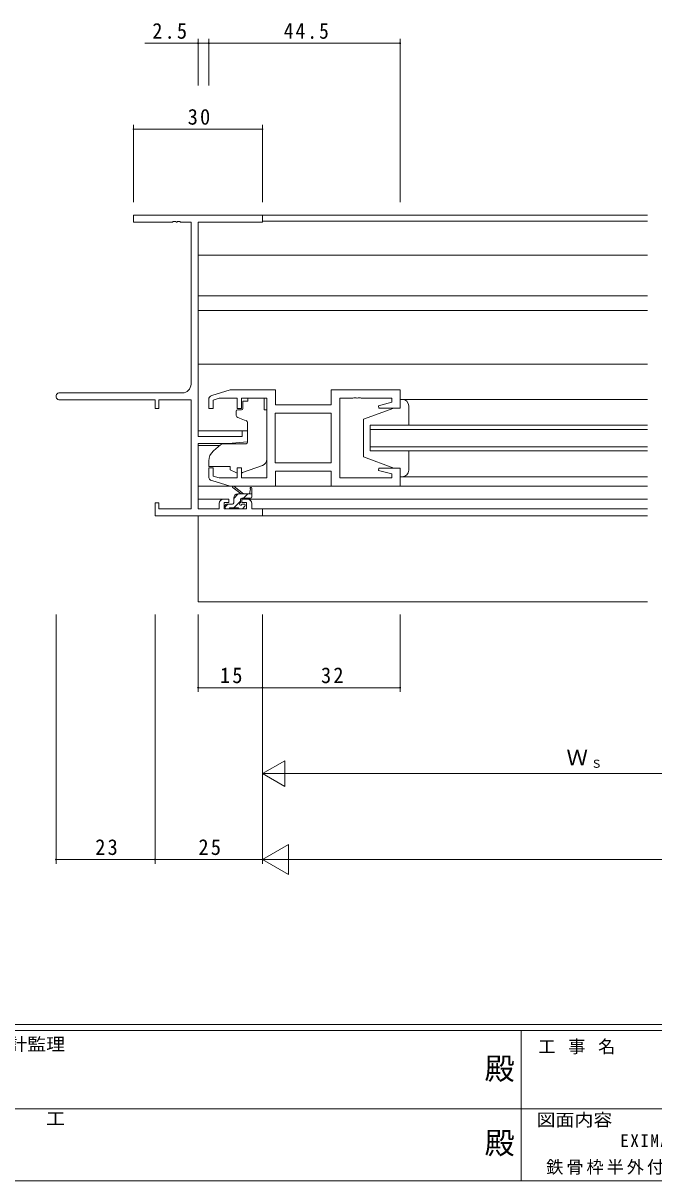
# Model space of a CAD drawing. Units: millimetres on the paper. Extents: x -420 to 373, y -297 to 267.
# Drawn here: x -148.5 to -1.8, y -297 to -27.5 of the extents above; entities that cross this region are included whole.
import ezdxf
from ezdxf.enums import TextEntityAlignment as Align

# ---------------------------------------------------------------- set-up
doc = ezdxf.new("R2010")
doc.units = ezdxf.units.MM
for name, color, linetype, lineweight in [('0-1_YKK_ZWAK', 7, 'Continuous', 9), ('0-3_YKK_12', 2, 'Continuous', 9), ('0-4_YKK_D', 6, 'Continuous', 9), ('0-6_YKK_13', 4, 'Continuous', 9), ('0-7_YKK_11', 7, 'Continuous', 9)]:
    doc.layers.add(name, color=color, linetype=linetype, lineweight=lineweight)
doc.layers.add('0-2_USER1', color=3, linetype='Continuous')
doc.styles.add('ＭＳ ゴシック', font='')
doc.styles.get('ＭＳ ゴシック').set_extended_font_data('MS Gothic')

msp = doc.modelspace()

# ---------------------------------------------------------------- linework, layer by layer
at = {"layer": '0-1_YKK_ZWAK'}
for p, q in [((352.3, -260.6), (-417.7, -260.6)), ((314.5, -262), (-417.7, -262)), ((-32.7, -262), (-32.7, -297)), ((-160.1, -280.199), (-31.3, -280.199)), ((-31.3, -280.199), (97.5, -280.199)), ((-417.7, -297), (314.5, -297))]:
    msp.add_line(p, q, dxfattribs=at)
at = {"layer": '0-3_YKK_12'}
for p, q in [((-3.317, -72.198), (-93.117, -72.198)), ((-92.817, -73.598), (-3.317, -73.598)), ((-3.317, -81.498), (-107.817, -81.498)), ((-3.317, -90.998), (-107.817, -90.998)), ((-3.317, -94.398), (-107.817, -94.398)), ((-3.317, -106.898), (-107.817, -106.898)), ((-3.317, -115.098), (-60.817, -115.098)), ((-67.817, -121.098), (-67.817, -127.098)), ((-3.317, -121.098), (-67.817, -121.098)), ((-96.317, -122.398), (-107.817, -122.398)), ((-67.817, -122.098), (-3.317, -122.098)), ((-102.693, -125.798), (-107.817, -125.798)), ((-3.317, -126.098), (-67.817, -126.098)), ((-67.817, -127.098), (-3.317, -127.098)), ((-3.317, -133.098), (-60.817, -133.098)), ((-100.243, -135.298), (-107.817, -135.298)), ((-76.317, -135.298), (-90.317, -135.298)), ((-3.317, -135.298), (-61.317, -135.298)), ((-101.917, -138.298), (-107.817, -138.298)), ((-3.317, -138.298), (-96.317, -138.298)), ((-3.317, -140.568), (-93.117, -140.568)), ((-3.317, -142.198), (-93.117, -142.198))]:
    msp.add_line(p, q, dxfattribs=at)
msp.add_lwpolyline([(-107.817, -142.198), (-107.817, -162.198), (-3.317, -162.198)], dxfattribs=at)
at = {"layer": '0-4_YKK_D'}
for p, q in [((-107.817, -42.038), (-107.817, -31.198)), ((-105.317, -42.038), (-105.317, -31.198)), ((-105.317, -42.038), (-105.317, -31.198)), ((-105.317, -32.198), (-60.817, -32.198)), ((-60.817, -69.198), (-60.817, -31.198)), ((-122.817, -69.198), (-122.817, -51.198)), ((-92.817, -69.198), (-92.817, -51.198)), ((-92.817, -52.198), (-122.817, -52.198)), ((-140.817, -165.198), (-140.817, -223.198)), ((-117.817, -165.198), (-117.817, -223.198)), ((-117.817, -165.198), (-117.817, -223.198)), ((-107.817, -165.198), (-107.817, -183.198)), ((-92.817, -165.198), (-92.817, -203.198)), ((-92.817, -165.198), (-92.817, -183.198)), ((-92.817, -165.198), (-92.817, -183.198)), ((-92.817, -165.198), (-92.817, -223.198)), ((-92.817, -165.198), (-92.817, -223.198)), ((-60.817, -165.198), (-60.817, -183.198)), ((-92.817, -182.198), (-107.817, -182.198)), ((-92.817, -182.198), (-60.817, -182.198)), ((-92.817, -202.198), (-87.62, -199.198)), ((-87.62, -205.198), (-87.62, -199.198)), ((-92.817, -202.198), (-87.62, -205.198)), ((-92.817, -202.198), (-82.424, -202.198)), ((-86.817, -202.198), (51.183, -202.198)), ((-92.817, -222.198), (-86.754, -218.698)), ((-86.754, -225.698), (-86.754, -218.698)), ((-117.817, -222.198), (-140.817, -222.198)), ((-92.817, -222.198), (-117.817, -222.198)), ((-92.817, -222.198), (-86.754, -225.698)), ((-92.817, -222.198), (-80.692, -222.198)), ((240.183, -222.198), (-85.817, -222.198))]:
    msp.add_line(p, q, dxfattribs=at)
msp.add_lwpolyline([(-105.317, -32.198), (-107.817, -32.198), (-120.215, -32.198)], dxfattribs=at)
for centre, start, end in [((-107.817, -32.198), 0, 180), ((-107.817, -32.198), 180, 0), ((-105.317, -32.198), 0, 180), ((-105.317, -32.198), 0, 180), ((-105.317, -32.198), 180, 0), ((-105.317, -32.198), 180, 0), ((-60.817, -32.198), 0, 180), ((-60.817, -32.198), 180, 0), ((-122.817, -52.198), 0, 180), ((-122.817, -52.198), 180, 0), ((-92.817, -52.198), 0, 180), ((-92.817, -52.198), 180, 0), ((-107.817, -182.198), 0, 180), ((-107.817, -182.198), 180, 0), ((-92.817, -182.198), 0, 180), ((-92.817, -182.198), 0, 180), ((-92.817, -182.198), 180, 0), ((-92.817, -182.198), 180, 0), ((-60.817, -182.198), 0, 180), ((-60.817, -182.198), 180, 0), ((-140.817, -222.198), 0, 180), ((-140.817, -222.198), 180, 0), ((-117.817, -222.198), 0, 180), ((-117.817, -222.198), 0, 180), ((-117.817, -222.198), 180, 0), ((-117.817, -222.198), 180, 0)]:
    msp.add_arc(centre, 0.106, start, end, dxfattribs=at)
at = {"layer": '0-6_YKK_13'}
for p, q in [((-97.387, -116.498), (-97.387, -115.498)), ((-96.217, -115.498), (-97.387, -115.498)), ((-96.217, -114.828), (-96.217, -115.498)), ((-96.217, -114.828), (-92.417, -114.828)), ((-92.417, -114.828), (-92.417, -115.498)), ((-92.417, -116.498), (-92.417, -115.498)), ((-60.817, -115.098), (-60.817, -117.098)), ((-60.317, -115.098), (-60.817, -115.098)), ((-98.917, -117.798), (-98.917, -118.848)), ((-97.687, -117.498), (-98.617, -117.498)), ((-97.387, -116.498), (-97.387, -117.198)), ((-92.417, -117.498), (-92.417, -116.498)), ((-92.417, -117.498), (-91.817, -117.498)), ((-91.817, -129.054), (-91.817, -117.498)), ((-62.317, -117.098), (-69.317, -119.698)), ((-60.817, -117.098), (-62.317, -117.098)), ((-58.817, -121.098), (-58.817, -116.598)), ((-98.588, -119.318), (-96.587, -120.046)), ((-96.317, -120.495), (-96.317, -125.101)), ((-69.317, -119.698), (-69.317, -128.498)), ((-102.554, -125.681), (-104.245, -127.1)), ((-96.534, -125.4), (-101.92, -125.447)), ((-62.317, -131.098), (-69.317, -128.498)), ((-58.817, -131.598), (-58.817, -127.098)), ((-105.317, -129.398), (-105.317, -130.698)), ((-105.317, -130.698), (-100.317, -130.698)), ((-100.317, -130.698), (-100.317, -130.998)), ((-100.317, -130.998), (-100.317, -131.496)), ((-99.01, -132.105), (-100.317, -131.496)), ((-97.445, -132.139), (-92.807, -130.464)), ((-62.317, -131.098), (-60.817, -131.098)), ((-60.817, -131.098), (-60.817, -133.098)), ((-60.817, -133.098), (-60.317, -133.098)), ((-97.817, -137.068), (-99.636, -135.667)), ((-98.457, -137.068), (-99.517, -138.128)), ((-97.217, -137.068), (-99.434, -135.386)), ((-98.517, -137.068), (-95.317, -137.068)), ((-96.212, -137.068), (-97.212, -138.068)), ((-95.617, -135.942), (-95.815, -137.068)), ((-95.317, -137.768), (-95.317, -135.769)), ((-100.857, -139.468), (-101.517, -140.128)), ((-101.517, -139.768), (-101.517, -140.268)), ((-99.817, -139.468), (-101.217, -139.468)), ((-99.517, -139.168), (-99.517, -138.068)), ((-97.917, -138.773), (-99.512, -140.368)), ((-97.917, -139.007), (-97.917, -138.368)), ((-97.617, -138.068), (-95.617, -138.068)), ((-97.117, -139.468), (-97.456, -139.468)), ((-97.404, -140.48), (-96.904, -139.98)), ((-101.217, -140.568), (-100.717, -140.568)), ((-100.517, -140.368), (-98.417, -140.368)), ((-98.217, -140.568), (-97.617, -140.568))]:
    msp.add_line(p, q, dxfattribs=at)
for centre, radius, start, end in [((-60.317, -116.598), 1.5, 0, 90), ((-98.617, -117.798), 0.3, 90, 180), ((-97.687, -117.198), 0.3, 270, 0), ((-98.417, -118.848), 0.5, 180, 250), ((-96.817, -120.495), 0.5, 0, 70), ((-101.911, -126.447), 1, 90.5, 130), ((-96.617, -125.101), 0.3, 270.5, 0), ((-102.317, -129.398), 3, 130, 180), ((-93.317, -129.054), 1.5, 289.85326, 0), ((-60.317, -131.598), 1.5, 270, 0), ((-98.588, -131.198), 1, 245, 262.59306), ((-97.784, -131.198), 1, 273.88683, 289.85326), ((-99.617, -135.468), 0.2, 24.41711, 264.41711), ((-98.517, -138.068), 1, 90, 180), ((-95.517, -135.769), 0.2, 0, 239.99998), ((-101.217, -139.768), 0.3, 90, 180), ((-99.817, -139.168), 0.3, 270, 0), ((-97.917, -139.468), 0.25, 123.05573, 326.94426), ((-98.217, -139.007), 0.3, 303.05573, 0), ((-97.617, -138.368), 0.3, 90, 180), ((-97.456, -139.768), 0.3, 90, 146.94426), ((-97.117, -139.768), 0.3, 314.99998, 90), ((-95.617, -137.768), 0.3, 270, 0), ((-101.217, -140.268), 0.3, 180, 270), ((-100.717, -140.368), 0.2, 270, 0), ((-98.217, -140.368), 0.2, 180, 270), ((-97.617, -140.268), 0.3, 270, 314.99998)]:
    msp.add_arc(centre, radius, start, end, dxfattribs=at)
at = {"layer": '0-7_YKK_11'}
for p, q in [((-111.447, -113.568), (-140.002, -113.568)), ((-76.817, -129.868), (-89.887, -129.868))]:
    msp.add_line(p, q, dxfattribs=at)
for points in [[(-107.817, -123.698), (-107.817, -73.828), (-92.817, -73.828), (-92.817, -72.198), (-122.817, -72.198), (-122.817, -73.828), (-113.775, -73.828), (-113.592, -73.708), (-113.042, -73.708), (-112.858, -73.828), (-112.775, -73.828), (-112.592, -73.708), (-112.042, -73.708), (-111.858, -73.828), (-109.447, -73.828), (-109.447, -111.568)], [(-104.604, -114.185), (-100.317, -112.898), (-89.817, -112.898), (-89.817, -116.398), (-76.817, -116.398), (-76.817, -112.898), (-60.817, -112.898), (-60.817, -117.098), (-65.777, -117.098), (-65.846, -116.576), (-62.747, -115.746), (-62.747, -114.828), (-69.858, -114.828), (-70.042, -114.708), (-70.592, -114.708), (-70.775, -114.828), (-70.858, -114.828), (-71.042, -114.708), (-71.592, -114.708), (-71.775, -114.828), (-74.817, -114.828), (-74.817, -133.368), (-62.747, -133.368), (-62.747, -132.451), (-65.846, -131.621), (-65.777, -131.098), (-60.817, -131.098), (-60.817, -135.298), (-76.817, -135.298), (-76.817, -131.798), (-89.817, -131.798), (-89.817, -135.298), (-100.317, -135.298), (-104.604, -134.012)], [(-140.002, -115.198), (-117.817, -115.198), (-117.817, -117.198), (-116.917, -117.198), (-116.917, -115.198), (-109.447, -115.198), (-109.447, -140.568), (-116.917, -140.568), (-116.917, -139.198), (-117.817, -139.198), (-117.817, -142.198), (-92.817, -142.198), (-92.817, -140.568), (-95.317, -140.568), (-95.317, -139.298)], [(-91.817, -133.368), (-91.817, -114.828), (-97.717, -114.828), (-97.717, -117.198), (-98.717, -117.198), (-98.717, -114.828), (-102.922, -114.828), (-104.317, -115.247), (-104.317, -117.198), (-105.317, -117.198), (-105.317, -115.142)], [(-102.917, -139.298), (-102.917, -140.568), (-107.817, -140.568), (-107.817, -125.398), (-100.817, -125.398), (-96.317, -125.005), (-96.317, -122.398), (-97.517, -122.398), (-97.517, -123.698), (-107.817, -123.698)], [(-105.317, -133.054), (-105.317, -130.998), (-104.317, -130.998), (-104.317, -132.95), (-102.922, -133.368), (-98.717, -133.368), (-98.717, -130.998), (-97.717, -130.998), (-97.717, -133.368), (-91.817, -133.368)], [(-96.317, -138.298), (-97.617, -138.298), (-97.617, -139.098), (-96.517, -139.098), (-96.517, -140.568), (-101.717, -140.568), (-101.717, -139.098), (-100.617, -139.098), (-100.617, -138.298), (-101.917, -138.298)]]:
    msp.add_lwpolyline(points, dxfattribs=at)
msp.add_lwpolyline([(-76.817, -129.868), (-89.887, -129.868), (-89.887, -118.328), (-76.817, -118.328)], close=True, dxfattribs=at)
for centre, radius, start, end in [((-111.447, -111.568), 2, 270, 359.99998), ((-140.002, -114.383), 0.815, 89.99998, 270), ((-104.317, -115.142), 1, 106.69925, 180.00003), ((-104.317, -133.054), 1, 179.99995, 253.30074), ((-101.917, -139.298), 1, 90, 179.99998), ((-96.317, -139.298), 1, 0, 89.99998)]:
    msp.add_arc(centre, radius, start, end, dxfattribs=at)

# ---------------------------------------------------------------- texts
at = {"layer": '0-1_YKK_ZWAK', "style": 'ＭＳ ゴシック', "width": 1.1}
for s, p in [('設計監理', (-156.331, -267.533)), ('施\u3000\u3000工', (-156.331, -284.854)), ('図面内容', (-29.083, -285.148))]:
    msp.add_text(s, height=2.933, dxfattribs=at).set_placement(p, align=Align.BOTTOM_LEFT)
at = {"layer": '0-1_YKK_ZWAK', "color": 2, "style": 'ＭＳ ゴシック'}
for p in [(-41.182, -274.956), (-41.182, -292.278)]:
    msp.add_text('殿', height=5.132, dxfattribs=at).set_placement(p, align=Align.BOTTOM_LEFT)
at = {"layer": '0-1_YKK_ZWAK', "insert": (-28.688, -267.533), "char_height": 2.933, "attachment_point": 7, "style": 'ＭＳ ゴシック'}
msp.add_mtext('\\T1.16;工\\~事\\~名', dxfattribs=at)
at = {"layer": '0-2_USER1', "color": 7, "char_height": 2.933, "attachment_point": 7, "style": 'ＭＳ ゴシック'}
for s, insert in [('\\T1.17;EXIMA31\\~片引き窓【内動タイプ】T-1仕様\\~', (-9.627, -289.449)), ('\\T1.17;鉄骨枠半外付\\~Aタイプ／14（FIX部18）mm溝幅\\~', (-26.843, -295.625))]:
    msp.add_mtext(s, dxfattribs=dict(at, insert=insert))
at = {"layer": '0-4_YKK_D', "color": 3, "style": 'ＭＳ ゴシック'}
msp.add_text('Ｗ', height=3.666, dxfattribs=at).set_placement((-22.137, -201.398), align=Align.BOTTOM_LEFT)
at = {"layer": '0-4_YKK_D', "color": 4, "style": 'ＭＳ ゴシック'}
msp.add_text('Ｓ', height=1.833, dxfattribs=at).set_placement((-16.377, -201.398), align=Align.BOTTOM_LEFT)
at = {"layer": '0-4_YKK_D', "color": 3, "char_height": 3.666, "attachment_point": 7, "style": 'ＭＳ ゴシック'}
for s, insert in [('\\T1.21;\\W0.95;2.5', (-118.466, -31.198)), ('\\T1.22;\\W0.9;44.5', (-87.867, -31.198)), ('\\T1.21;\\W0.95;30', (-110.217, -51.198)), ('\\T1.21;\\W0.95;15', (-102.717, -181.198)), ('\\T1.21;\\W0.95;32', (-79.217, -181.198)), ('\\T1.21;\\W0.95;23', (-131.717, -221.198)), ('\\T1.21;\\W0.95;25', (-107.717, -221.198))]:
    msp.add_mtext(s, dxfattribs=dict(at, insert=insert))

doc.saveas('drawing.dxf')
